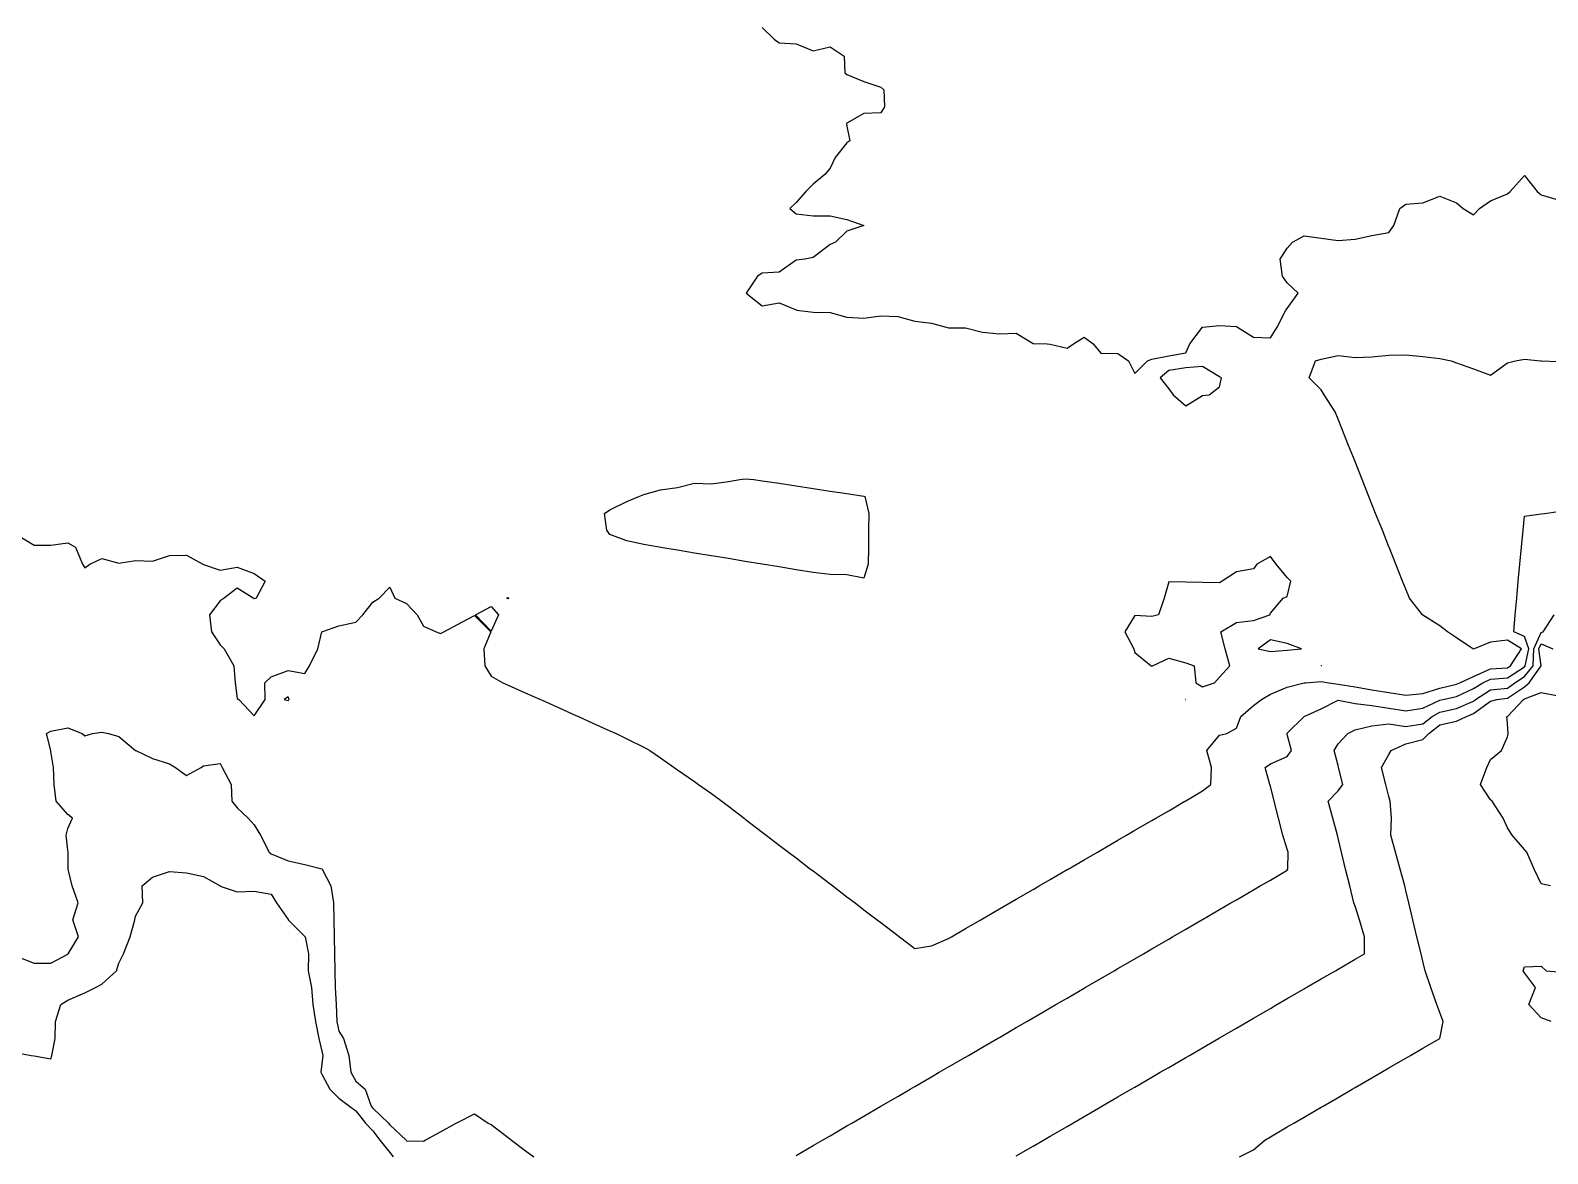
# Model space of a CAD drawing. Header units: metres. Extents: x 2681030 to 2681330, y 1246000 to 1246290.
# Drawn here: x 2681227.14 to 2681271.94, y 1246155.85 to 1246189.01 of the extents above; entities that cross this region are included whole.
import ezdxf

# ---------------------------------------------------------------- set-up
doc = ezdxf.new("R2010")
doc.units = ezdxf.units.M
doc.layers.add('BASIS_HOEHENLINIEN', color=8, linetype='Continuous')

msp = doc.modelspace()

# ---------------------------------------------------------------- linework, layer by layer
at = {"layer": 'BASIS_HOEHENLINIEN'}
for points, elevation in [([(2681248.75, 1246189.095), (2681249.106, 1246188.75), (2681249.25, 1246188.64), (2681249.75, 1246188.608), (2681250.25, 1246188.399), (2681250.75, 1246188.521), (2681251.169, 1246188.25), (2681251.19, 1246187.75), (2681251.25, 1246187.707), (2681251.75, 1246187.493), (2681252.25, 1246187.329), (2681252.343, 1246187.25), (2681252.361, 1246186.75), (2681252.25, 1246186.574), (2681251.75, 1246186.555), (2681251.25, 1246186.264), (2681251.239, 1246186.25), (2681251.25, 1246186.181), (2681251.331, 1246185.75), (2681251.25, 1246185.685), (2681250.898, 1246185.25), (2681250.75, 1246184.936), (2681250.594, 1246184.75), (2681250.25, 1246184.468), (2681250.041, 1246184.25), (2681249.75, 1246183.927), (2681249.561, 1246183.75), (2681249.75, 1246183.59), (2681250.25, 1246183.534), (2681250.75, 1246183.528), (2681251.25, 1246183.422), (2681251.746, 1246183.25), (2681251.25, 1246183.076), (2681250.917, 1246182.75), (2681250.75, 1246182.688), (2681250.25, 1246182.306), (2681250.003, 1246182.25), (2681249.75, 1246182.223), (2681249.25, 1246181.866), (2681248.75, 1246181.836), (2681248.608, 1246181.75), (2681248.274, 1246181.25), (2681248.75, 1246180.874), (2681249.25, 1246180.959), (2681249.75, 1246180.758), (2681249.768, 1246180.75), (2681250.25, 1246180.692), (2681250.75, 1246180.683), (2681251.25, 1246180.545), (2681251.75, 1246180.516), (2681252.25, 1246180.581), (2681252.75, 1246180.565), (2681253.25, 1246180.419), (2681253.75, 1246180.367), (2681254.182, 1246180.25), (2681254.25, 1246180.229), (2681254.75, 1246180.221), (2681255.25, 1246180.094), (2681255.75, 1246180.053), (2681256.25, 1246180.064), (2681256.75, 1246179.763), (2681257.161, 1246179.75), (2681257.25, 1246179.747), (2681257.75, 1246179.627), (2681257.936, 1246179.75), (2681258.25, 1246179.95), (2681258.52, 1246179.75), (2681258.75, 1246179.474), (2681259.25, 1246179.473), (2681259.562, 1246179.25), (2681259.75, 1246178.88), (2681260.12, 1246179.25), (2681260.25, 1246179.302), (2681260.75, 1246179.399), (2681261.25, 1246179.483), (2681261.376, 1246179.75), (2681261.75, 1246180.249), (2681261.76, 1246180.25), (2681262.25, 1246180.294), (2681262.75, 1246180.262), (2681262.781, 1246180.25), (2681263.25, 1246179.953), (2681263.75, 1246179.934), (2681263.954, 1246180.25), (2681264.203, 1246180.75), (2681264.25, 1246180.8), (2681264.575, 1246181.25), (2681264.25, 1246181.556), (2681264.113, 1246181.75), (2681264.043, 1246182.25), (2681264.25, 1246182.573), (2681264.401, 1246182.75), (2681264.75, 1246182.937), (2681265.25, 1246182.869), (2681265.75, 1246182.8), (2681266.25, 1246182.842), (2681266.75, 1246182.947), (2681267.25, 1246183.036), (2681267.392, 1246183.25), (2681267.572, 1246183.75), (2681267.75, 1246183.877), (2681268.25, 1246183.915), (2681268.75, 1246184.116), (2681269.25, 1246183.912), (2681269.438, 1246183.75), (2681269.75, 1246183.56), (2681269.929, 1246183.75), (2681270.25, 1246183.976), (2681270.75, 1246184.183), (2681270.834, 1246184.25), (2681271.25, 1246184.725), (2681271.624, 1246184.25), (2681271.75, 1246184.149), (2681272.25, 1246184.008)], 428.5), ([(2681226.75, 1246174.12), (2681227.25, 1246173.811), (2681227.75, 1246173.814), (2681228.25, 1246173.88), (2681228.479, 1246173.75), (2681228.677, 1246173.25), (2681228.75, 1246173.138), (2681228.899, 1246173.25), (2681229.25, 1246173.421), (2681229.75, 1246173.281), (2681230.25, 1246173.356), (2681230.75, 1246173.338), (2681231.25, 1246173.504), (2681231.75, 1246173.516), (2681232.236, 1246173.25), (2681232.25, 1246173.243), (2681232.75, 1246173.072), (2681233.25, 1246173.165), (2681233.75, 1246172.97), (2681234.079, 1246172.75), (2681233.807, 1246172.25), (2681233.75, 1246172.228), (2681233.72, 1246172.25), (2681233.25, 1246172.546), (2681232.863, 1246172.25), (2681232.75, 1246172.169), (2681232.433, 1246171.75), (2681232.49, 1246171.25), (2681232.75, 1246170.865), (2681232.863, 1246170.75), (2681233.153, 1246170.25), (2681233.191, 1246169.75), (2681233.25, 1246169.282), (2681233.293, 1246169.25), (2681233.75, 1246168.768), (2681234.075, 1246169.25), (2681234.064, 1246169.75), (2681234.25, 1246169.921), (2681234.75, 1246170.108), (2681235.25, 1246170.02), (2681235.384, 1246170.25), (2681235.633, 1246170.75), (2681235.746, 1246171.25), (2681235.75, 1246171.255), (2681236.25, 1246171.432), (2681236.75, 1246171.539), (2681236.958, 1246171.75), (2681237.25, 1246172.129), (2681237.435, 1246172.25), (2681237.75, 1246172.566), (2681237.906, 1246172.25), (2681238.25, 1246172.088), (2681238.566, 1246171.75), (2681238.75, 1246171.423), (2681239.118, 1246171.25), (2681239.25, 1246171.198), (2681239.347, 1246171.25), (2681239.75, 1246171.466), (2681240.25, 1246171.734), (2681240.74, 1246171.25), (2681240.528, 1246170.75), (2681240.556, 1246170.25), (2681240.75, 1246169.945), (2681241.093, 1246169.75), (2681241.25, 1246169.68), (2681241.75, 1246169.455), (2681242.207, 1246169.25), (2681242.25, 1246169.231), (2681242.75, 1246169.006), (2681243.25, 1246168.782), (2681243.322, 1246168.75), (2681243.75, 1246168.558), (2681244.25, 1246168.333), (2681244.436, 1246168.25), (2681244.75, 1246168.098), (2681245.25, 1246167.846), (2681245.434, 1246167.75), (2681245.75, 1246167.53), (2681246.153, 1246167.25), (2681246.25, 1246167.182), (2681246.75, 1246166.835), (2681246.872, 1246166.75), (2681247.25, 1246166.477), (2681247.558, 1246166.25), (2681247.75, 1246166.103), (2681248.213, 1246165.75), (2681248.25, 1246165.722), (2681248.75, 1246165.34), (2681248.868, 1246165.25), (2681249.25, 1246164.959), (2681249.524, 1246164.75), (2681249.75, 1246164.577), (2681250.178, 1246164.25), (2681250.25, 1246164.195), (2681250.75, 1246163.814), (2681250.834, 1246163.75), (2681251.25, 1246163.432), (2681251.488, 1246163.25), (2681251.75, 1246163.05), (2681252.144, 1246162.75), (2681252.25, 1246162.669), (2681252.75, 1246162.287), (2681252.798, 1246162.25), (2681253.25, 1246161.906), (2681253.75, 1246161.98), (2681254.25, 1246162.2), (2681254.336, 1246162.25), (2681254.75, 1246162.49), (2681255.198, 1246162.75), (2681255.25, 1246162.78), (2681255.75, 1246163.071), (2681256.059, 1246163.25), (2681256.25, 1246163.361), (2681256.75, 1246163.651), (2681256.92, 1246163.75), (2681257.25, 1246163.941), (2681257.75, 1246164.232), (2681257.781, 1246164.25), (2681258.25, 1246164.522), (2681258.643, 1246164.75), (2681258.75, 1246164.812), (2681259.25, 1246165.102), (2681259.504, 1246165.25), (2681259.75, 1246165.393), (2681260.25, 1246165.683), (2681260.366, 1246165.75), (2681260.75, 1246165.973), (2681261.227, 1246166.25), (2681261.25, 1246166.263), (2681261.75, 1246166.554), (2681261.989, 1246166.75), (2681262.016, 1246167.25), (2681261.878, 1246167.75), (2681262.25, 1246168.201), (2681262.463, 1246168.25), (2681262.75, 1246168.404), (2681262.878, 1246168.75), (2681263.25, 1246169.074), (2681263.485, 1246169.25), (2681263.75, 1246169.411), (2681264.25, 1246169.614), (2681264.75, 1246169.745), (2681264.783, 1246169.75), (2681265.25, 1246169.787), (2681265.48, 1246169.75), (2681265.75, 1246169.706), (2681266.25, 1246169.624), (2681266.75, 1246169.543), (2681267.25, 1246169.461), (2681267.75, 1246169.38), (2681268.25, 1246169.43), (2681268.75, 1246169.585), (2681269.25, 1246169.703), (2681269.345, 1246169.75), (2681269.75, 1246169.934), (2681270.25, 1246170.164), (2681270.75, 1246170.191), (2681270.84, 1246170.25), (2681271.167, 1246170.75), (2681270.75, 1246171.005), (2681270.25, 1246170.944), (2681269.763, 1246170.75), (2681269.75, 1246170.745), (2681269.729, 1246170.75), (2681269.25, 1246171.071), (2681268.983, 1246171.25), (2681268.75, 1246171.425), (2681268.25, 1246171.741), (2681268.237, 1246171.75), (2681267.854, 1246172.25), (2681267.75, 1246172.511), (2681267.655, 1246172.75), (2681267.456, 1246173.25), (2681267.256, 1246173.75), (2681267.25, 1246173.766), (2681267.057, 1246174.25), (2681266.858, 1246174.75), (2681266.75, 1246175.022), (2681266.659, 1246175.25), (2681266.46, 1246175.75), (2681266.261, 1246176.25), (2681266.25, 1246176.278), (2681266.062, 1246176.75), (2681265.863, 1246177.25), (2681265.75, 1246177.533), (2681265.664, 1246177.75), (2681265.341, 1246178.25), (2681265.25, 1246178.391), (2681264.896, 1246178.75), (2681265.085, 1246179.25), (2681265.25, 1246179.302), (2681265.75, 1246179.413), (2681266.25, 1246179.349), (2681266.75, 1246179.371), (2681267.25, 1246179.417), (2681267.75, 1246179.424), (2681268.25, 1246179.381), (2681268.75, 1246179.317), (2681269.093, 1246179.25), (2681269.25, 1246179.193), (2681269.75, 1246179.011), (2681270.25, 1246178.828), (2681270.75, 1246179.194), (2681270.991, 1246179.25), (2681271.25, 1246179.299), (2681271.722, 1246179.25), (2681271.75, 1246179.248), (2681272.25, 1246179.229)], 429), ([(2681261.75, 1246178.233), (2681261.946, 1246178.25), (2681262.25, 1246178.483), (2681262.31, 1246178.75), (2681262.25, 1246178.781), (2681261.75, 1246179.087), (2681261.25, 1246179.047), (2681260.75, 1246178.966), (2681260.495, 1246178.75), (2681260.75, 1246178.428), (2681260.876, 1246178.25), (2681261.25, 1246177.923), (2681261.75, 1246178.233)], 428.5), ([(2681251.877, 1246173.25), (2681251.75, 1246172.834), (2681251.25, 1246172.936), (2681250.75, 1246172.944), (2681250.25, 1246173.003), (2681249.75, 1246173.085), (2681249.25, 1246173.167), (2681248.75, 1246173.25), (2681248.748, 1246173.25), (2681248.25, 1246173.332), (2681247.75, 1246173.414), (2681247.25, 1246173.496), (2681246.75, 1246173.579), (2681246.25, 1246173.661), (2681245.75, 1246173.743), (2681245.709, 1246173.75), (2681245.25, 1246173.828), (2681244.75, 1246173.936), (2681244.25, 1246174.128), (2681244.161, 1246174.25), (2681244.09, 1246174.75), (2681244.25, 1246174.851), (2681244.75, 1246175.1), (2681245.104, 1246175.25), (2681245.25, 1246175.308), (2681245.75, 1246175.444), (2681246.25, 1246175.509), (2681246.75, 1246175.637), (2681247.25, 1246175.616), (2681247.75, 1246175.692), (2681248.087, 1246175.75), (2681248.25, 1246175.772), (2681248.503, 1246175.75), (2681248.75, 1246175.712), (2681249.25, 1246175.636), (2681249.75, 1246175.56), (2681250.25, 1246175.484), (2681250.75, 1246175.407), (2681251.25, 1246175.331), (2681251.75, 1246175.255), (2681251.78, 1246175.25), (2681251.894, 1246174.75), (2681251.888, 1246174.25), (2681251.883, 1246173.75), (2681251.877, 1246173.25)], 429), ([(2681249.75, 1246155.798), (2681250.25, 1246156.088), (2681250.528, 1246156.25), (2681250.75, 1246156.379), (2681251.25, 1246156.669), (2681251.39, 1246156.75), (2681251.75, 1246156.959), (2681252.25, 1246157.249), (2681252.251, 1246157.25), (2681252.75, 1246157.54), (2681253.112, 1246157.75), (2681253.25, 1246157.83), (2681253.75, 1246158.12), (2681253.974, 1246158.25), (2681254.25, 1246158.41), (2681254.75, 1246158.701), (2681254.835, 1246158.75), (2681255.25, 1246158.991), (2681255.696, 1246159.25), (2681255.75, 1246159.281), (2681256.25, 1246159.571), (2681256.558, 1246159.75), (2681256.75, 1246159.862), (2681257.25, 1246160.152), (2681257.419, 1246160.25), (2681257.75, 1246160.442), (2681258.25, 1246160.733), (2681258.28, 1246160.75), (2681258.75, 1246161.023), (2681259.141, 1246161.25), (2681259.25, 1246161.313), (2681259.75, 1246161.603), (2681260.003, 1246161.75), (2681260.25, 1246161.894), (2681260.75, 1246162.184), (2681260.864, 1246162.25), (2681261.25, 1246162.474), (2681261.725, 1246162.75), (2681261.75, 1246162.764), (2681262.25, 1246163.055), (2681262.587, 1246163.25), (2681262.75, 1246163.345), (2681263.25, 1246163.635), (2681263.448, 1246163.75), (2681263.75, 1246163.925), (2681264.25, 1246164.216), (2681264.27, 1246164.25), (2681264.278, 1246164.75), (2681264.25, 1246164.839), (2681264.119, 1246165.25), (2681263.986, 1246165.75), (2681263.866, 1246166.25), (2681263.75, 1246166.695), (2681263.736, 1246166.75), (2681263.599, 1246167.25), (2681263.75, 1246167.353), (2681264.25, 1246167.568), (2681264.37, 1246167.75), (2681264.25, 1246168.222), (2681264.243, 1246168.25), (2681264.25, 1246168.26), (2681264.745, 1246168.75), (2681264.75, 1246168.753), (2681265.25, 1246168.979), (2681265.75, 1246169.233), (2681266.25, 1246169.134), (2681266.75, 1246169.081), (2681267.25, 1246168.999), (2681267.75, 1246168.918), (2681268.25, 1246168.998), (2681268.75, 1246169.231), (2681268.838, 1246169.25), (2681269.25, 1246169.342), (2681269.75, 1246169.584), (2681270.027, 1246169.75), (2681270.25, 1246169.859), (2681270.75, 1246169.892), (2681271.25, 1246170.22), (2681271.275, 1246170.25), (2681271.377, 1246170.75), (2681271.25, 1246171.116), (2681270.94, 1246171.25), (2681270.975, 1246171.75), (2681271.022, 1246172.25), (2681271.069, 1246172.75), (2681271.117, 1246173.25), (2681271.164, 1246173.75), (2681271.211, 1246174.25), (2681271.25, 1246174.664), (2681271.75, 1246174.737), (2681271.84, 1246174.75), (2681272.25, 1246174.807)], 429.5), ([(2681261.75, 1246169.629), (2681262.105, 1246169.75), (2681262.25, 1246169.912), (2681262.557, 1246170.25), (2681262.421, 1246170.75), (2681262.292, 1246171.25), (2681262.75, 1246171.531), (2681263.25, 1246171.582), (2681263.735, 1246171.75), (2681263.75, 1246171.803), (2681264.131, 1246172.25), (2681264.25, 1246172.296), (2681264.359, 1246172.75), (2681264.25, 1246172.858), (2681263.924, 1246173.25), (2681263.75, 1246173.479), (2681263.351, 1246173.25), (2681263.25, 1246173.108), (2681262.75, 1246173.024), (2681262.323, 1246172.75), (2681262.25, 1246172.695), (2681261.75, 1246172.704), (2681261.25, 1246172.717), (2681260.75, 1246172.731), (2681260.618, 1246172.25), (2681260.445, 1246171.75), (2681260.25, 1246171.709), (2681259.75, 1246171.731), (2681259.458, 1246171.25), (2681259.716, 1246170.75), (2681259.75, 1246170.643), (2681260.232, 1246170.25), (2681260.25, 1246170.227), (2681260.266, 1246170.25), (2681260.75, 1246170.479), (2681261.25, 1246170.34), (2681261.504, 1246170.25), (2681261.548, 1246169.75), (2681261.75, 1246169.629)], 428.5), ([(2681240.96, 1246171.75), (2681240.75, 1246171.269), (2681240.28, 1246171.75), (2681240.75, 1246172.002), (2681240.96, 1246171.75)], 429), ([(2681241.264, 1246172.25), (2681241.25, 1246172.223), (2681241.213, 1246172.25), (2681241.25, 1246172.27), (2681241.264, 1246172.25)], 429), ([(2681256.25, 1246155.782), (2681256.75, 1246156.072), (2681257.056, 1246156.25), (2681257.25, 1246156.363), (2681257.75, 1246156.653), (2681257.917, 1246156.75), (2681258.25, 1246156.943), (2681258.75, 1246157.233), (2681258.779, 1246157.25), (2681259.25, 1246157.524), (2681259.64, 1246157.75), (2681259.75, 1246157.814), (2681260.25, 1246158.104), (2681260.501, 1246158.25), (2681260.75, 1246158.395), (2681261.25, 1246158.685), (2681261.362, 1246158.75), (2681261.75, 1246158.975), (2681262.224, 1246159.25), (2681262.25, 1246159.265), (2681262.75, 1246159.556), (2681263.085, 1246159.75), (2681263.25, 1246159.846), (2681263.75, 1246160.136), (2681263.946, 1246160.25), (2681264.25, 1246160.426), (2681264.75, 1246160.716), (2681264.808, 1246160.75), (2681265.25, 1246161.007), (2681265.669, 1246161.25), (2681265.75, 1246161.297), (2681266.25, 1246161.587), (2681266.53, 1246161.75), (2681266.531, 1246162.25), (2681266.384, 1246162.75), (2681266.25, 1246163.151), (2681266.217, 1246163.25), (2681266.092, 1246163.75), (2681265.973, 1246164.25), (2681265.853, 1246164.75), (2681265.75, 1246165.163), (2681265.728, 1246165.25), (2681265.592, 1246165.75), (2681265.454, 1246166.25), (2681265.75, 1246166.563), (2681265.891, 1246166.75), (2681265.765, 1246167.25), (2681265.75, 1246167.308), (2681265.638, 1246167.75), (2681265.75, 1246167.95), (2681266.034, 1246168.25), (2681266.25, 1246168.356), (2681266.75, 1246168.48), (2681267.25, 1246168.537), (2681267.75, 1246168.455), (2681268.25, 1246168.536), (2681268.532, 1246168.75), (2681268.75, 1246168.876), (2681269.25, 1246168.986), (2681269.75, 1246169.21), (2681269.803, 1246169.25), (2681270.25, 1246169.543), (2681270.75, 1246169.592), (2681270.971, 1246169.75), (2681271.25, 1246169.938), (2681271.51, 1246170.25), (2681271.529, 1246170.75), (2681271.75, 1246171.233), (2681271.803, 1246171.25), (2681272.13, 1246171.75)], 430), ([(2681264.25, 1246170.709), (2681264.671, 1246170.75), (2681264.25, 1246170.904), (2681263.75, 1246171.015), (2681263.392, 1246170.75), (2681263.75, 1246170.672), (2681264.25, 1246170.709)], 428.5), ([(2681262.843, 1246155.75), (2681263.25, 1246155.965), (2681263.583, 1246156.25), (2681263.75, 1246156.347), (2681264.25, 1246156.637), (2681264.445, 1246156.75), (2681264.75, 1246156.927), (2681265.25, 1246157.217), (2681265.306, 1246157.25), (2681265.75, 1246157.508), (2681266.168, 1246157.75), (2681266.25, 1246157.798), (2681266.75, 1246158.088), (2681267.029, 1246158.25), (2681267.25, 1246158.378), (2681267.75, 1246158.669), (2681267.89, 1246158.75), (2681268.25, 1246158.959), (2681268.75, 1246159.249), (2681268.751, 1246159.25), (2681268.849, 1246159.75), (2681268.75, 1246160.02), (2681268.666, 1246160.25), (2681268.485, 1246160.75), (2681268.318, 1246161.25), (2681268.25, 1246161.534), (2681268.198, 1246161.75), (2681268.079, 1246162.25), (2681267.959, 1246162.75), (2681267.839, 1246163.25), (2681267.75, 1246163.62), (2681267.719, 1246163.75), (2681267.584, 1246164.25), (2681267.447, 1246164.75), (2681267.31, 1246165.25), (2681267.331, 1246165.75), (2681267.286, 1246166.25), (2681267.25, 1246166.394), (2681267.16, 1246166.75), (2681267.033, 1246167.25), (2681267.25, 1246167.628), (2681267.318, 1246167.75), (2681267.75, 1246167.944), (2681268.25, 1246168.074), (2681268.428, 1246168.25), (2681268.75, 1246168.509), (2681269.25, 1246168.613), (2681269.538, 1246168.75), (2681269.75, 1246168.841), (2681270.25, 1246169.207), (2681270.441, 1246169.25), (2681270.75, 1246169.293), (2681271.25, 1246169.63), (2681271.388, 1246169.75), (2681271.746, 1246170.25), (2681271.681, 1246170.75), (2681271.75, 1246170.9), (2681272.09, 1246170.75)], 430.5), ([(2681265.25, 1246170.25), (2681265.258, 1246170.25), (2681265.25, 1246170.256), (2681265.248, 1246170.25), (2681265.25, 1246170.25)], 428.5), ([(2681234.75, 1246169.222), (2681234.784, 1246169.25), (2681234.75, 1246169.338), (2681234.634, 1246169.25), (2681234.75, 1246169.222)], 429), ([(2681261.25, 1246169.25), (2681261.251, 1246169.25), (2681261.25, 1246169.252), (2681261.248, 1246169.25), (2681261.25, 1246169.25)], 428.5), ([(2681272.017, 1246163.75), (2681271.75, 1246163.813), (2681271.536, 1246164.25), (2681271.327, 1246164.75), (2681271.25, 1246164.827), (2681270.888, 1246165.25), (2681270.75, 1246165.468), (2681270.619, 1246165.75), (2681270.295, 1246166.25), (2681270.25, 1246166.292), (2681269.953, 1246166.75), (2681270.141, 1246167.25), (2681270.25, 1246167.486), (2681270.575, 1246167.75), (2681270.75, 1246168.153), (2681270.775, 1246168.25), (2681270.75, 1246168.543), (2681270.727, 1246168.75), (2681270.75, 1246168.751), (2681271.22, 1246169.25), (2681271.25, 1246169.27), (2681271.75, 1246169.461), (2681272.25, 1246169.363)], 431), ([(2681226.75, 1246161.665), (2681227.25, 1246161.473), (2681227.75, 1246161.468), (2681228.25, 1246161.734), (2681228.263, 1246161.75), (2681228.56, 1246162.25), (2681228.398, 1246162.75), (2681228.554, 1246163.25), (2681228.377, 1246163.75), (2681228.255, 1246164.25), (2681228.254, 1246164.75), (2681228.25, 1246164.805), (2681228.204, 1246165.25), (2681228.25, 1246165.443), (2681228.383, 1246165.75), (2681228.25, 1246165.86), (2681227.901, 1246166.25), (2681227.841, 1246166.75), (2681227.827, 1246167.25), (2681227.75, 1246167.715), (2681227.745, 1246167.75), (2681227.619, 1246168.25), (2681227.75, 1246168.318), (2681228.25, 1246168.414), (2681228.672, 1246168.25), (2681228.75, 1246168.18), (2681228.98, 1246168.25), (2681229.25, 1246168.293), (2681229.453, 1246168.25), (2681229.75, 1246168.165), (2681230.25, 1246167.752), (2681230.252, 1246167.75), (2681230.75, 1246167.515), (2681231.25, 1246167.356), (2681231.427, 1246167.25), (2681231.75, 1246167.007), (2681232.181, 1246167.25), (2681232.25, 1246167.292), (2681232.75, 1246167.362), (2681232.801, 1246167.25), (2681233.068, 1246166.75), (2681233.088, 1246166.25), (2681233.25, 1246166.056), (2681233.574, 1246165.75), (2681233.75, 1246165.559), (2681233.939, 1246165.25), (2681234.192, 1246164.75), (2681234.25, 1246164.703), (2681234.75, 1246164.497), (2681235.25, 1246164.38), (2681235.75, 1246164.255), (2681235.761, 1246164.25), (2681236.009, 1246163.75), (2681236.087, 1246163.25), (2681236.102, 1246162.75), (2681236.11, 1246162.25), (2681236.119, 1246161.75), (2681236.129, 1246161.25), (2681236.144, 1246160.75), (2681236.171, 1246160.25), (2681236.195, 1246159.75), (2681236.25, 1246159.468), (2681236.389, 1246159.25), (2681236.542, 1246158.75), (2681236.599, 1246158.25), (2681236.75, 1246157.988), (2681237.023, 1246157.75), (2681237.206, 1246157.25), (2681237.25, 1246157.196), (2681237.717, 1246156.75), (2681237.75, 1246156.704), (2681238.236, 1246156.25), (2681238.25, 1246156.226), (2681238.75, 1246156.222), (2681238.802, 1246156.25), (2681239.25, 1246156.496), (2681239.709, 1246156.75), (2681239.75, 1246156.773), (2681240.25, 1246157.021), (2681240.659, 1246156.75), (2681240.75, 1246156.708), (2681241.25, 1246156.326), (2681241.35, 1246156.25), (2681241.75, 1246155.945), (2681242.005, 1246155.75)], 429.5), ([(2681226.75, 1246158.82), (2681227.163, 1246158.75), (2681227.25, 1246158.735), (2681227.75, 1246158.65), (2681227.775, 1246158.75), (2681227.873, 1246159.25), (2681227.887, 1246159.75), (2681228.044, 1246160.25), (2681228.25, 1246160.38), (2681228.75, 1246160.596), (2681229.067, 1246160.75), (2681229.25, 1246160.85), (2681229.69, 1246161.25), (2681229.75, 1246161.475), (2681229.891, 1246161.75), (2681230.085, 1246162.25), (2681230.225, 1246162.75), (2681230.25, 1246162.856), (2681230.465, 1246163.25), (2681230.447, 1246163.75), (2681230.75, 1246164.013), (2681231.25, 1246164.174), (2681231.75, 1246164.14), (2681232.25, 1246164.027), (2681232.742, 1246163.75), (2681232.75, 1246163.747), (2681233.25, 1246163.575), (2681233.75, 1246163.593), (2681234.25, 1246163.506), (2681234.41, 1246163.25), (2681234.75, 1246162.757), (2681234.755, 1246162.75), (2681235.25, 1246162.261), (2681235.254, 1246162.25), (2681235.353, 1246161.75), (2681235.344, 1246161.25), (2681235.446, 1246160.75), (2681235.48, 1246160.25), (2681235.557, 1246159.75), (2681235.654, 1246159.25), (2681235.75, 1246158.874), (2681235.773, 1246158.75), (2681235.75, 1246158.5), (2681235.715, 1246158.25), (2681235.75, 1246158.191), (2681235.985, 1246157.75), (2681236.25, 1246157.488), (2681236.565, 1246157.25), (2681236.75, 1246157.114), (2681237.037, 1246156.75), (2681237.25, 1246156.52), (2681237.462, 1246156.25), (2681237.75, 1246155.884), (2681237.855, 1246155.75)], 430), ([(2681272.038, 1246159.75), (2681271.75, 1246159.861), (2681271.386, 1246160.25), (2681271.58, 1246160.75), (2681271.25, 1246161.184), (2681271.217, 1246161.25), (2681271.25, 1246161.364), (2681271.75, 1246161.38), (2681271.897, 1246161.25), (2681272.25, 1246161.218)], 431)]:
    msp.add_lwpolyline(points, dxfattribs=dict(at, elevation=elevation))

doc.saveas('drawing.dxf')
